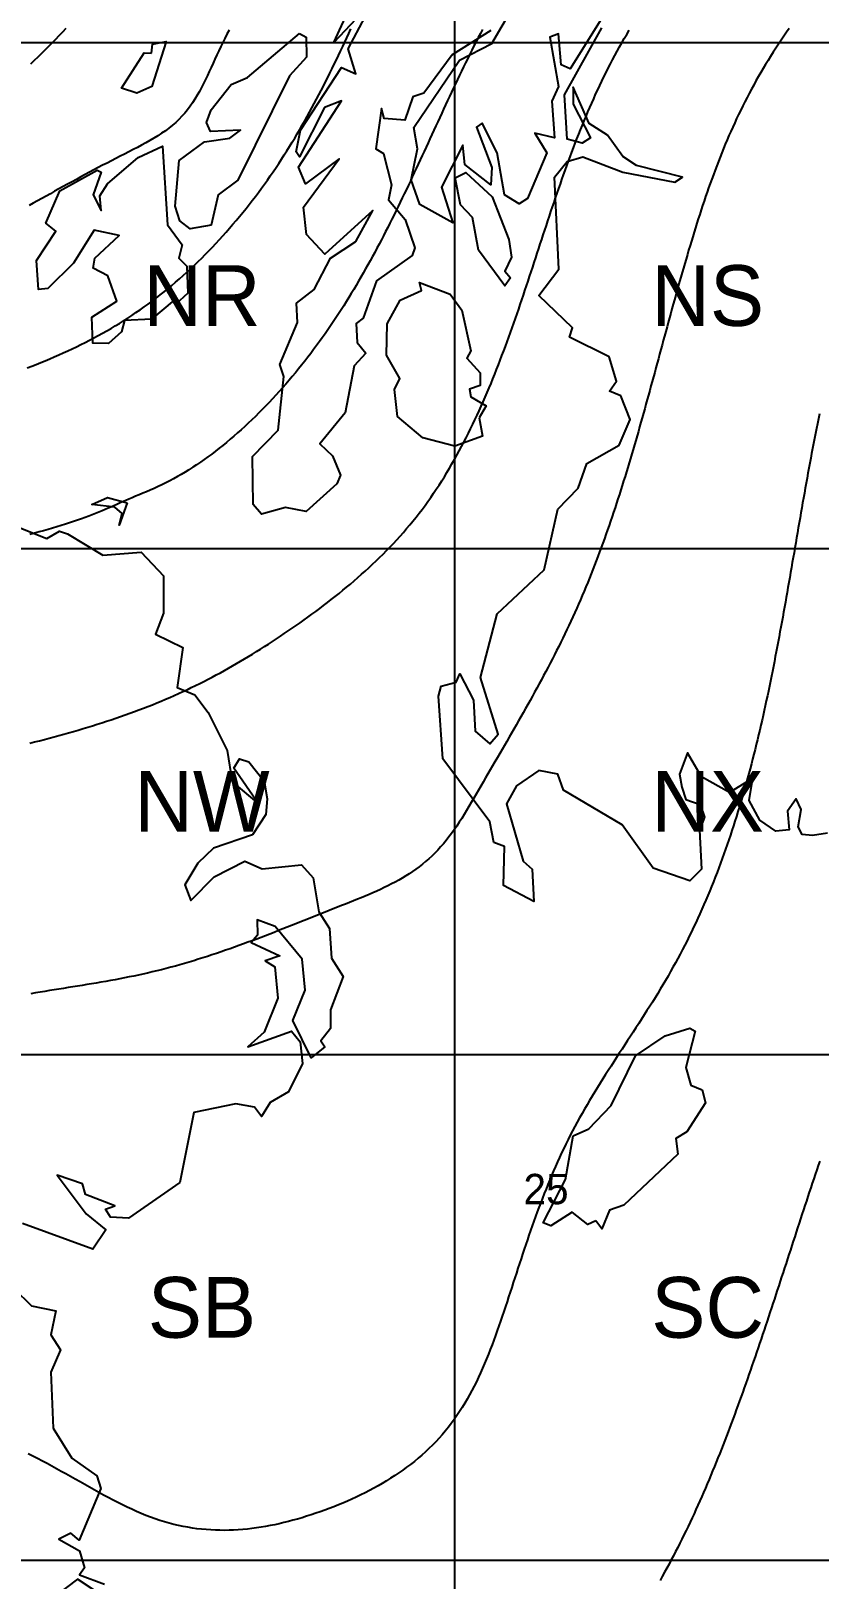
# Model space of a CAD drawing. Header units: metres. Extents: x -206260 to 760000, y -120000 to 1300000.
# Drawn here: x 116186 to 272024, y 396300 to 702300 of the extents above; entities that cross this region are included whole.
import ezdxf
from ezdxf.enums import TextEntityAlignment as Align

# ---------------------------------------------------------------- set-up
doc = ezdxf.new("R2010")
doc.units = ezdxf.units.M
for name, color, linetype in [('COASTLINE', 9, 'Continuous'), ('ISO_HALF', 8, 'Continuous'), ('ISO_LABELS', 7, 'Continuous'), ('ISO_WHOLE', 7, 'Continuous'), ('OS_GRID_100KM', 5, 'Continuous')]:
    doc.layers.add(name, color=color, linetype=linetype)

msp = doc.modelspace()

# ---------------------------------------------------------------- linework, layer by layer
at = {"layer": 'COASTLINE'}
for points in [[(180400, 704600), (176100, 700000), (179900, 708300)], [(207100, 702400), (199500, 697600), (193900, 690000), (191700, 689300), (190100, 684700), (186000, 685000), (185500, 687000), (184400, 679000), (185900, 678100), (187500, 671900), (186900, 668900), (190200, 665000), (192100, 659400), (191600, 657900), (184500, 652900), (181900, 645500), (180500, 644500), (180700, 640700), (182400, 638600), (180100, 636100), (178300, 626800), (173300, 620700), (175800, 618300), (177400, 614500), (176700, 612800), (170600, 607300), (166500, 608100), (161800, 606800), (160100, 608700), (160000, 618200), (165100, 623400), (166200, 634000), (165400, 636400), (168900, 644700), (168700, 648500), (172200, 651200), (175400, 657400), (180400, 660700), (183800, 666800), (174300, 658200), (170700, 662100), (170100, 667500), (177100, 677000), (170500, 672100), (169100, 675400), (177600, 688500), (174200, 687200), (169300, 677400), (168600, 678400), (169500, 682700), (177600, 695100), (180400, 693800), (178900, 698800), (182300, 705100)], [(229200, 705000), (222800, 694800), (221000, 695600), (220500, 701700), (218800, 701100), (220500, 691300), (219200, 688400), (219700, 681200), (215800, 682100), (218200, 678200), (214400, 669200), (212700, 668100), (209800, 669900), (208400, 678200), (205400, 684100), (204300, 683300), (207300, 675300), (207100, 671900), (202000, 675900), (201600, 679700), (197400, 671400), (199600, 664400), (193100, 668000), (191400, 672900), (192600, 679000), (191900, 683200), (200900, 696500), (207300, 699800), (211400, 706800)], [(273700, 543700), (270700, 543300), (268700, 543500), (267900, 545000), (268500, 548400), (267500, 550500), (265800, 548100), (266100, 544400), (263500, 544100), (260300, 546300), (258200, 550200), (258900, 554600), (254300, 551800), (248800, 554900), (246000, 559600), (244400, 555400), (244900, 552800), (245700, 550400), (248500, 549400), (249400, 546900), (248400, 544300), (248800, 536600), (246500, 534300), (239200, 536800), (233100, 545400), (221500, 552200), (220400, 555400), (216600, 556100), (212200, 553100), (210200, 549500), (213500, 538200), (215300, 536600), (215600, 530200), (209600, 533400), (209800, 541100), (207700, 541900), (206900, 546000), (197600, 558400), (196800, 570800), (197300, 572800), (200300, 573600), (201000, 575200), (203700, 570000), (204000, 563900), (206900, 561400), (208600, 563300), (205100, 574500), (208400, 587100), (217700, 595800), (220400, 607800), (224400, 611900), (226100, 616800), (232500, 620400), (234700, 625500), (232800, 630200), (230600, 631100), (232000, 633100), (230500, 637900), (222700, 641800), (223300, 643600), (216600, 650000), (220600, 655200), (219700, 673400), (222200, 676500), (225300, 677400), (233200, 674400), (243500, 672400), (245000, 673400), (235900, 675700), (233200, 677500), (230200, 681700), (226600, 684000), (223400, 691200), (223400, 687800), (226800, 681200), (225200, 680100), (222200, 680900), (221700, 689700), (229100, 702900)], [(114200, 604000), (119300, 602000), (121800, 603400), (123400, 602900), (130400, 598700), (138000, 599300), (142400, 594600), (142400, 587200), (140800, 583100), (146200, 580400), (145100, 572500), (148600, 571100), (151200, 567600), (155000, 560100), (156000, 553900), (161200, 549500), (156300, 556600), (157400, 558400), (159300, 557800), (162300, 554000), (162900, 550500), (162600, 547400), (160000, 543400), (152300, 540800), (149200, 537800), (146600, 533500), (147800, 530400), (152400, 535100), (158500, 538200), (161900, 536700), (169700, 537500), (172000, 534900), (173100, 528200), (175200, 524900), (175600, 519000), (177900, 515400), (175400, 508800), (175400, 505100), (173500, 502700), (174300, 501500), (171600, 499300), (168000, 506700), (170400, 512700), (169800, 518800), (164500, 525300), (160900, 526600), (161000, 523600), (159700, 522100), (165400, 519500), (162500, 518500), (164400, 517300), (165000, 511100), (162300, 504400), (159100, 501500), (167700, 504600), (169400, 502500), (169900, 498200), (167100, 492600), (163500, 490500), (161800, 487700), (160400, 489600), (156700, 490200), (148400, 488500), (145600, 474700), (135500, 467600), (131900, 467800), (130900, 469400), (132800, 470100), (127000, 472300), (126400, 474400), (121400, 476100), (127100, 468500), (131000, 465300), (128400, 461500), (114500, 466600)], [(112800, 453700), (116300, 450300), (121100, 449300), (120100, 444600), (122000, 441600), (120100, 437200), (120600, 426100), (124300, 420200), (129200, 416700), (130000, 414200), (130000, 414200), (125700, 404000), (124100, 405400), (121700, 404200), (125800, 401900), (126800, 398500), (125800, 397100), (130700, 395300)], [(129900, 393300), (125400, 396300), (119400, 391700)]]:
    msp.add_lwpolyline(points, dxfattribs=at)
for points in [[(169300, 701800), (170600, 701100), (170700, 697100), (167300, 693400), (157100, 672800), (153200, 669900), (151800, 663900), (147700, 663200), (145600, 664800), (144700, 667700), (145500, 676700), (150500, 680400), (155500, 681100), (157600, 682700), (151700, 682400), (150900, 684200), (151800, 686700), (155800, 691700), (159000, 693100), (169300, 701800)], [(140000, 697900), (140200, 699700), (142900, 700200), (140100, 691300), (137100, 690000), (134100, 691000), (138600, 698000), (140000, 697900)], [(147000, 655800), (147200, 650500), (144800, 648200), (144500, 649100), (140000, 645300), (134700, 645100), (134100, 642800), (131500, 640500), (128400, 640600), (128200, 645700), (133200, 648900), (131400, 653900), (128500, 655400), (128800, 657400), (133600, 661900), (128700, 662900), (124600, 656400), (119500, 651400), (117700, 651200), (117300, 656900), (121100, 662700), (119100, 664300), (121900, 670700), (129300, 674800), (130100, 674400), (128500, 669900), (130100, 666800), (129800, 669700), (131300, 672100), (137400, 677300), (142200, 679500), (143200, 664000), (146100, 660000), (145400, 657400), (147000, 655800)], [(211000, 653500), (209900, 651900), (204700, 659000), (203500, 665400), (201100, 667900), (200100, 673300), (202200, 674300), (207400, 669500), (210700, 661100), (211200, 657600), (209900, 654800), (211000, 653500)], [(204800, 625800), (205500, 622200), (200000, 620200), (193700, 621900), (188700, 626100), (188100, 631400), (189100, 633600), (186500, 638200), (186600, 644400), (189200, 649100), (193400, 651000), (193000, 652600), (199100, 650300), (201400, 647100), (203200, 639100), (202400, 637600), (205000, 634700), (205000, 632200), (202900, 631500), (203200, 630000), (206200, 628200), (204800, 625800)], [(135200, 609000), (133600, 604600), (134200, 606900), (132800, 608200), (128200, 608700), (131300, 610100), (135200, 609000)], [(227900, 467100), (226300, 466400), (223200, 468800), (219000, 466100), (217500, 466700), (221900, 475300), (223400, 483900), (226500, 485300), (230900, 489900), (235700, 499700), (241600, 503700), (246500, 505200), (247500, 504600), (245700, 497400), (246700, 493900), (248900, 493000), (249600, 490400), (245900, 484700), (243700, 483400), (244100, 480300), (233400, 470200), (230600, 469200), (229100, 465500), (227900, 467100)]]:
    msp.add_lwpolyline(points, close=True, dxfattribs=at)
at = {"layer": 'ISO_HALF'}
for points in [[(155349.7, 702474.3), (154938.7, 701656.2), (154531.8, 700837.9), (154129.4, 700019.6), (153731.6, 699201), (153339, 698382.1), (152951.8, 697562.8), (152570.3, 696743.2), (152193.7, 695923.8), (151819.6, 695106.3), (151445.5, 694292.4), (151068.9, 693483.9), (150687.4, 692682.4), (150298.3, 691889.6), (149899.3, 691107.2), (149487.8, 690337), (149061.3, 689580.7), (148617.4, 688839.9), (148153.5, 688116.4), (147667.1, 687411.9), (147155.8, 686728), (146617, 686066.6), (146048.3, 685429.3), (145448, 684817.1), (144817.1, 684229), (144157.6, 683663), (143471.4, 683117.5), (142760.2, 682590.7), (142026, 682080.7), (141270.6, 681586), (140495.8, 681104.6), (139703.6, 680634.9), (138895.8, 680175), (138074.1, 679723.2), (137240.6, 679277.8), (136397, 678836.9), (135545.2, 678398.9), (134687.1, 677961.9), (133824.5, 677524.3), (132959.2, 677084.1), (132093, 676640), (131226.4, 676191.7), (130359.6, 675739.7), (129492.8, 675284.3), (128626.3, 674825.6), (127760.3, 674364.2), (126894.9, 673900.3), (126030.4, 673434.3), (125167, 672966.4), (124304.9, 672497), (123444.4, 672026.4), (122585.6, 671554.9), (121728.8, 671082.9), (120874.2, 670610.7), (120021.9, 670138.6), (119172.3, 669666.9), (118325.5, 669196), (117481.7, 668726.2), (116641.2, 668257.8), (115804.2, 667791.1)], [(205476, 702621.1), (205048.2, 701801.6), (204623.8, 700980.8), (204202.7, 700158.7), (203784.7, 699335.3), (203369.6, 698510.7), (202957.5, 697685), (202548, 696858.1), (202141.1, 696030.1), (201736.6, 695201.2), (201334.4, 694371.3), (200934.3, 693540.5), (200536.2, 692708.9), (200139.9, 691876.4), (199745.4, 691043.2), (199352.4, 690209.3), (198960.8, 689374.8), (198570.5, 688539.7), (198181.4, 687704), (197793.2, 686867.9), (197405.9, 686031.4), (197019.2, 685194.4), (196633.2, 684357.1), (196247.5, 683519.6), (195862.1, 682681.8), (195476.9, 681843.9), (195091.6, 681005.8), (194706.2, 680167.7), (194320.5, 679329.6), (193934.3, 678491.5), (193547.6, 677653.5), (193160.1, 676815.7), (192771.8, 675978), (192382.5, 675140.6), (191992, 674303.5), (191600.2, 673466.7), (191207, 672630.4), (190812.2, 671794.5), (190415.6, 670959.1), (190017.2, 670124.3), (189616.8, 669290.1), (189214.2, 668456.6), (188809.4, 667623.8), (188402, 666791.7), (187992.2, 665960.5), (187579.5, 665130.2), (187164.1, 664300.8), (186745.6, 663472.3), (186323.9, 662644.9), (185899, 661818.6), (185470.6, 660993.5), (185038.6, 660169.5), (184602.9, 659346.7), (184163.3, 658525.3), (183719.8, 657705.2), (183272, 656886.5), (182820, 656069.3), (182363.6, 655253.5), (181902.5, 654439.3), (181436.7, 653626.8), (180966.1, 652815.9), (180490.4, 652006.7), (180009.6, 651199.2), (179523.5, 650393.6), (179032, 649589.9), (178534.9, 648788), (178032, 647988.2), (177523.3, 647190.4), (177008.6, 646394.6), (176487.7, 645601), (175960.5, 644809.6), (175426.9, 644020.4), (174886.7, 643233.5), (174339.8, 642449), (173786, 641666.8), (173225.2, 640887.1), (172657.2, 640109.9), (172082, 639335.2), (171499.3, 638563.2), (170909.1, 637793.8), (170311.5, 637027.5), (169706.6, 636264.5), (169094.7, 635505.2), (168475.9, 634750), (167850.2, 633999), (167217.9, 633252.7), (166579.2, 632511.3), (165934.1, 631775.3), (165282.8, 631044.9), (164625.5, 630320.4), (163962.3, 629602.2), (163293.4, 628890.7), (162618.9, 628186.1), (161939, 627488.7), (161253.7, 626798.9), (160563.4, 626117.1), (159868.1, 625443.4), (159167.9, 624778.4), (158463.1, 624122.2), (157753.8, 623475.3), (157040.1, 622837.9), (156322.1, 622210.3), (155600.1, 621593), (154874.2, 620986.2), (154144.5, 620390.2), (153411.2, 619805.4), (152674.4, 619232.2), (151934.3, 618670.7), (151191, 618121.4), (150444.7, 617584.6), (149695.6, 617060.6), (148943.7, 616549.7), (148189.3, 616052.3), (147432.4, 615568.6), (146673.3, 615099.1), (145912.1, 614644), (145148.9, 614203.7), (144383.9, 613778.4), (143617.3, 613368.6), (142849.1, 612974.5), (142079.7, 612596.5), (141310.8, 612234), (140545.5, 611886), (139786.9, 611551.4), (139037.9, 611229.1), (138301.8, 610918.1), (137581.6, 610617.3), (136880.4, 610325.6), (136201.2, 610041.8), (135547.1, 609765.1), (134919.2, 609494.2), (134312.9, 609228.3), (133723.1, 608966.5), (133144.5, 608707.8), (132571.8, 608451.5), (131999.7, 608196.5), (131423.1, 607941.9), (130836.5, 607687), (130235.7, 607431.1), (129616.8, 607173.8), (128976, 606914.9), (128309.7, 606654), (127617.3, 606391.3), (126900.2, 606127.3), (126159.7, 605862.4), (125397.5, 605597.2), (124614.7, 605332.1), (123812.9, 605067.7), (122993.4, 604804.4), (122157.7, 604542.7), (121307.1, 604283.2), (120443.1, 604026.2), (119567.1, 603772.4), (118680.5, 603522.1), (117784.7, 603275.9), (116881.1, 603034.3), (115971.1, 602797.7)], [(266122.7, 702811.7), (265576.9, 702029.3), (265037.4, 701244.1), (264504.2, 700456.4), (263977.4, 699665.9), (263457.2, 698872.7), (262943.7, 698076.8), (262437.1, 697278.3), (261937.6, 696477), (261445.1, 695673.1), (260960, 694866.4), (260482.4, 694057), (260012.3, 693245), (259549.9, 692430.2), (259095.4, 691612.6), (258648.8, 690792.4), (258209.9, 689969.6), (257778.6, 689144.1), (257354.7, 688316.1), (256938.1, 687485.5), (256528.6, 686652.5), (256126.1, 685817.1), (255730.3, 684979.3), (255341.2, 684139.2), (254958.6, 683296.8), (254582.3, 682452.2), (254212.2, 681605.4), (253848.1, 680756.4), (253489.9, 679905.4), (253137.3, 679052.4), (252790.3, 678197.4), (252448.7, 677340.4), (252112.3, 676481.5), (251781, 675620.8), (251454.7, 674758.3), (251133, 673894), (250816, 673028), (250503.4, 672160.4), (250195.2, 671291.1), (249891, 670420.3), (249590.9, 669548), (249294.5, 668674.2), (249001.8, 667799), (248712.7, 666922.4), (248426.8, 666044.5), (248144.2, 665165.3), (247864.6, 664284.9), (247587.9, 663403.3), (247314, 662520.6), (247042.5, 661636.8), (246773.5, 660751.9), (246506.8, 659866.1), (246242.2, 658979.3), (245979.5, 658091.6), (245718.5, 657203), (245459.3, 656313.7), (245201.6, 655423.5), (244945.4, 654532.7), (244690.6, 653641.1), (244437.2, 652748.8), (244184.9, 651856), (243933.9, 650962.5), (243684, 650068.5), (243435, 649173.9), (243187, 648278.9), (242939.9, 647383.4), (242693.5, 646487.4), (242447.8, 645591.1), (242202.7, 644694.4), (241958.1, 643797.4), (241714, 642900.2), (241470.3, 642002.7), (241226.8, 641104.9), (240983.5, 640207), (240740.4, 639309), (240497.3, 638410.8), (240254.2, 637512.6), (240011, 636614.3), (239767.5, 635716), (239523.8, 634817.8), (239279.8, 633919.6), (239035.3, 633021.5), (238790.3, 632123.6), (238544.7, 631225.8), (238298.4, 630328.3), (238051.3, 629431), (237803.5, 628533.9), (237554.7, 627637.2), (237304.9, 626740.8), (237054, 625844.8), (236801.9, 624949.2), (236548.7, 624054.1), (236294.1, 623159.5), (236038.1, 622265.3), (235780.6, 621371.8), (235521.6, 620478.8), (235260.9, 619586.4), (234998.5, 618694.8), (234734.3, 617803.8), (234468.2, 616913.5), (234200.2, 616024), (233930.1, 615135.3), (233657.9, 614247.5), (233383.5, 613360.5), (233106.8, 612474.4), (232827.7, 611589.3), (232546.2, 610705.1), (232262.2, 609822), (231975.6, 608939.9), (231686.3, 608058.9), (231394.2, 607179), (231099.3, 606300.2), (230801.4, 605422.7), (230500.6, 604546.3), (230196.6, 603671.2), (229889.5, 602797.4), (229579.1, 601925), (229265.5, 601053.8), (228948.4, 600184.1), (228627.8, 599315.9), (228303.6, 598449), (227975.8, 597583.7), (227644.3, 596719.9), (227309, 595857.7), (226969.8, 594997.1), (226626.6, 594138.2), (226279.3, 593280.9), (225927.9, 592425.3), (225572.3, 591571.5), (225212.5, 590719.4), (224848.2, 589869.2), (224479.5, 589020.8), (224106.3, 588174.3), (223728.4, 587329.7), (223345.9, 586487.1), (222958.7, 585646.4), (222567, 584807.6), (222170.9, 583970.7), (221770.5, 583135.5), (221366, 582302.1), (220957.5, 581470.4), (220545.1, 580640.3), (220128.9, 579811.8), (219709.2, 578984.8), (219285.9, 578159.3), (218859.2, 577335.3), (218429.3, 576512.6), (217996.3, 575691.3), (217560.4, 574871.3), (217121.5, 574052.5), (216680, 573234.9), (216235.8, 572418.4), (215789.2, 571603), (215340.2, 570788.6), (214889, 569975.3), (214435.8, 569162.8), (213980.6, 568351.2), (213523.5, 567540.5), (213064.8, 566730.6), (212604.5, 565921.3), (212142.7, 565112.8), (211679.7, 564304.9), (211215.4, 563497.6), (210750.1, 562690.8), (210283.9, 561884.4), (209816.9, 561078.5), (209349.2, 560273), (208881, 559467.8), (208412.3, 558662.9), (207943.4, 557858.2), (207474.3, 557053.7), (207005.2, 556249.3), (206536.2, 555445), (206067.4, 554640.7), (205599, 553836.4), (205131.1, 553032), (204663.7, 552227.5), (204197.2, 551422.8), (203731.3, 550618.2), (203265, 549815.2), (202797.2, 549015.9), (202326.6, 548222.1), (201851.9, 547435.7), (201371.9, 546658.9), (200885.3, 545893.4), (200391, 545141.3), (199887.6, 544404.5), (199373.8, 543684.9), (198848.6, 542984.6), (198310.8, 542305), (197760.5, 541646.3), (197198.1, 541008.2), (196623.6, 540390.5), (196037.6, 539793.1), (195440.1, 539215.6), (194831.6, 538657.9), (194212.2, 538119.6), (193582.2, 537600.7), (192942, 537100.8), (192291.7, 536619.6), (191631.7, 536156.2), (190962.2, 535709.7), (190283.5, 535279), (189595.8, 534863), (188899.3, 534460.9), (188194.4, 534071.6), (187481.3, 533694.2), (186760.3, 533327.5), (186031.6, 532970.7), (185295.4, 532622.6), (184552.1, 532282.4), (183801.9, 531949), (183045, 531621.4), (182281.7, 531298.6), (181512.3, 530979.6), (180737.1, 530663.4), (179956.2, 530349.1), (179169.9, 530035.5), (178378.5, 529721.7), (177582.3, 529406.8), (176781.5, 529089.7), (175976.4, 528769.7), (175166.9, 528447.1), (174353.2, 528122.2), (173535.4, 527795.1), (172713.6, 527466.1), (171887.7, 527135.5), (171058, 526803.5), (170224.5, 526470.5), (169387.2, 526136.5), (168546.2, 525802), (167701.7, 525467.1), (166853.7, 525132.2), (166002.2, 524797.4), (165147.4, 524463), (164289.4, 524129.3), (163428.1, 523796.5), (162563.8, 523464.9), (161696.4, 523134.7), (160826.1, 522806.3), (159952.9, 522479.7), (159076.9, 522155.4), (158198.2, 521833.6), (157316.9, 521514.4), (156433, 521198.2), (155546.6, 520885.3), (154657.8, 520575.8), (153766.8, 520270.1), (152873.4, 519968.3), (151978, 519670.8), (151080.4, 519377.8), (150180.8, 519089.5), (149279.3, 518806.2), (148376, 518528.2), (147470.9, 518255.7), (146564.1, 517989), (145655.7, 517728.3), (144745.8, 517473.9), (143834.4, 517226), (142921.7, 516984.9), (142007.6, 516750.9), (141092.4, 516524.2), (140176, 516304.7), (139258.5, 516092.2), (138340, 515886.4), (137420.5, 515686.8), (136500.1, 515493.1), (135578.9, 515304.9), (134656.9, 515121.9), (133734.2, 514943.7), (132810.9, 514770), (131886.9, 514600.4), (130962.4, 514434.5), (130037.4, 514272), (129112, 514112.5), (128186.3, 513955.7), (127260.2, 513801.3), (126334, 513648.7), (125407.5, 513497.8), (124480.9, 513348.1), (123554.3, 513199.3), (122627.7, 513051), (121701.1, 512902.8), (120774.7, 512754.5), (119848.4, 512605.6), (118922.4, 512455.8), (117996.7, 512304.7), (117071.4, 512152), (116146.5, 511997.3)], [(272162.8, 478917.5), (271865.1, 478040.9), (271568.5, 477164), (271272.9, 476286.7), (270978.3, 475408.9), (270684.5, 474530.8), (270391.6, 473652.4), (270099.4, 472773.6), (269808, 471894.5), (269517.3, 471015.1), (269227.2, 470135.5), (268937.7, 469255.6), (268648.7, 468375.5), (268360.2, 467495.2), (268072.1, 466614.8), (267784.4, 465734.1), (267497, 464853.4), (267209.8, 463972.5), (266922.9, 463091.5), (266636.2, 462210.5), (266349.5, 461329.4), (266062.9, 460448.3), (265776.4, 459567.1), (265489.7, 458686), (265203, 457804.9), (264916.1, 456923.9), (264629.1, 456043), (264341.7, 455162.1), (264054.1, 454281.4), (263766.1, 453400.8), (263477.7, 452520.3), (263188.9, 451640.1), (262899.5, 450760), (262609.6, 449880.2), (262319, 449000.6), (262027.8, 448121.3), (261735.8, 447242.3), (261443.1, 446363.6), (261149.6, 445485.2), (260855.1, 444607.1), (260559.8, 443729.5), (260263.5, 442852.2), (259966.1, 441975.3), (259667.6, 441098.9), (259368.1, 440222.9), (259067.3, 439347.5), (258765.3, 438472.5), (258462, 437598), (258157.3, 436724.1), (257851.2, 435850.7), (257543.7, 434977.9), (257234.7, 434105.8), (256924.2, 433234.2), (256612, 432363.3), (256298.2, 431493.1), (255982.6, 430623.6), (255665.2, 429754.8), (255346, 428886.8), (255024.7, 428019.6), (254701.4, 427153.2), (254375.9, 426287.7), (254048.3, 425423.1), (253718.4, 424559.5), (253386, 423696.8), (253051.3, 422835.2), (252714, 421974.6), (252374.1, 421115.1), (252031.6, 420256.7), (251686.3, 419399.5), (251338.1, 418543.4), (250987.1, 417688.6), (250633, 416835), (250275.9, 415982.7), (249915.6, 415131.7), (249552.1, 414282.1), (249185.3, 413433.9), (248815, 412587.1), (248441.4, 411741.8), (248064.2, 410897.9), (247683.3, 410055.6), (247298.8, 409214.9), (246910.5, 408375.7), (246518.3, 407538.2), (246122.2, 406702.3), (245722.1, 405868.2), (245317.9, 405035.7), (244909.6, 404205.1), (244496.9, 403376.2), (244080, 402549.2), (243658.6, 401724.1), (243232.8, 400900.8), (242802.4, 400079.5), (242367.4, 399260.2), (241927.6, 398442.9), (241483.1, 397627.6), (241033.7, 396814.4), (240579.3, 396003.4)]]:
    msp.add_lwpolyline(points, dxfattribs=at)
at = {"layer": 'ISO_WHOLE'}
for points in [[(115431.3, 635700), (116334.3, 636045.2), (117234.5, 636396.6), (118131.7, 636754.5), (119025.8, 637119), (119916.9, 637490.4), (120804.8, 637868.8), (121689.4, 638254.3), (122570.7, 638647.2), (123448.5, 639047.6), (124322.8, 639455.7), (125193.5, 639871.6), (126060.5, 640295.7), (126923.7, 640727.9), (127783.1, 641168.6), (128638.5, 641617.9), (129490, 642075.9), (130337.3, 642542.8), (131180.5, 643018.9), (132019.4, 643504.2), (132853.9, 643999.1), (133684, 644503.5), (134509.6, 645017.8), (135330.6, 645542.1), (136146.9, 646076.5), (136958.5, 646621.3), (137765.2, 647176.6), (138567, 647742.7), (139363.7, 648319.5), (140155.4, 648906.9), (140942, 649504.8), (141723.3, 650112.8), (142499.3, 650730.9), (143269.9, 651358.7), (144035, 651996), (144794.7, 652642.7), (145548.7, 653298.4), (146297, 653963.1), (147039.6, 654636.4), (147776.4, 655318.1), (148507.3, 656008.1), (149232.2, 656706.1), (149951, 657411.9), (150663.7, 658125.3), (151370.2, 658846), (152070.5, 659573.9), (152764.4, 660308.7), (153451.9, 661050.1), (154132.9, 661798.1), (154807.3, 662552.3), (155475, 663312.6), (156136.1, 664078.7), (156790.4, 664850.4), (157437.8, 665627.6), (158078.2, 666409.8), (158711.7, 667197.1), (159338, 667989), (159957.2, 668785.5), (160569.1, 669586.3), (161173.8, 670391.2), (161771, 671199.9), (162360.8, 672012.3), (162943.1, 672828.1), (163517.7, 673647.1), (164084.7, 674469.1), (164643.9, 675293.9), (165195.5, 676121.4), (165739.6, 676951.4), (166276.3, 677783.9), (166806, 678618.9), (167328.6, 679456.3), (167844.5, 680295.9), (168353.8, 681137.8), (168856.6, 681981.8), (169353.2, 682827.8), (169843.7, 683675.9), (170328.2, 684525.9), (170807, 685377.8), (171280.2, 686231.4), (171748, 687086.8), (172210.6, 687943.8), (172668.1, 688802.3), (173120.7, 689662.3), (173568.6, 690523.8), (174012, 691386.6), (174451, 692250.7), (174885.7, 693115.9), (175316.5, 693982.3), (175743.5, 694849.7), (176166.7, 695718.2), (176586.4, 696587.5), (177002.9, 697457.6), (177416.1, 698328.5), (177826.4, 699200.1), (178233.8, 700072.3), (178638.7, 700945.1), (179041, 701818.3), (179441.1, 702691.9)], [(115948, 561509.6), (116916.5, 561757.4), (117883.2, 562008), (118847.9, 562261.4), (119810.6, 562517.8), (120771.1, 562777.2), (121729.3, 563039.9), (122684.9, 563305.7), (123638, 563575), (124588.3, 563847.7), (125535.7, 564124.1), (126480.1, 564404.1), (127421.3, 564687.9), (128359.2, 564975.5), (129293.7, 565267.2), (130224.7, 565563), (131151.9, 565863), (132075.3, 566167.3), (132994.8, 566476), (133910.1, 566789.2), (134821.2, 567107), (135727.9, 567429.6), (136630.1, 567757), (137527.6, 568089.3), (138420.4, 568426.6), (139308.2, 568769.1), (140191, 569116.9), (141068.6, 569469.9), (141940.8, 569828.4), (142807.6, 570192.5), (143668.9, 570562.2), (144524.9, 570937.5), (145375.8, 571318.4), (146221.7, 571704.9), (147062.8, 572097), (147899.3, 572494.7), (148731.4, 572898), (149559.3, 573306.9), (150383.1, 573721.4), (151203.1, 574141.4), (152019.3, 574567), (152832, 574998.2), (153641.4, 575434.9), (154447.6, 575877.2), (155250.9, 576325), (156051.3, 576778.4), (156849.2, 577237.3), (157644.6, 577701.7), (158437.7, 578171.7), (159228.7, 578647.2), (160017.9, 579128.2), (160805.3, 579614.7), (161591.2, 580106.7), (162375.7, 580604.3), (163159.1, 581107.3), (163941.4, 581615.8), (164723, 582129.8), (165503.9, 582649.3), (166284.3, 583174.2), (167064.4, 583704.7), (167844.5, 584240.6), (168624.2, 584782), (169403.4, 585329), (170181.8, 585881.6), (170959.1, 586440), (171734.9, 587004.1), (172509.1, 587574.1), (173281.3, 588150), (174051.2, 588731.9), (174818.6, 589319.9), (175583.2, 589914), (176344.6, 590514.3), (177102.6, 591120.8), (177857, 591733.7), (178607.3, 592353), (179353.4, 592978.7), (180094.9, 593611), (180831.6, 594249.9), (181563.2, 594895.5), (182289.3, 595547.8), (183009.8, 596206.9), (183724.3, 596872.9), (184432.5, 597545.8), (185134.2, 598225.7), (185829, 598912.7), (186516.7, 599606.9), (187196.9, 600308.3), (187869.5, 601017), (188534.1, 601733), (189190.4, 602456.5), (189838.1, 603187.4), (190477, 603925.9), (191106.8, 604672), (191727.2, 605425.8), (192337.8, 606187.4), (192938.7, 606956.7), (193529.8, 607733.5), (194111.4, 608517.7), (194683.7, 609309), (195246.7, 610107.3), (195800.7, 610912.3), (196345.8, 611723.8), (196882.1, 612541.7), (197409.9, 613365.7), (197929.1, 614195.7), (198440.1, 615031.4), (198943, 615872.7), (199437.9, 616719.3), (199925, 617571), (200404.4, 618427.7), (200876.2, 619289.2), (201340.8, 620155.2), (201798.1, 621025.5), (202248.4, 621900), (202691.8, 622778.5), (203128.4, 623660.7), (203558.5, 624546.5), (203982.1, 625435.6), (204399.5, 626327.8), (204810.8, 627223), (205216.1, 628121), (205615.5, 629021.6), (206009.4, 629924.4), (206397.7, 630829.5), (206780.7, 631736.5), (207158.5, 632645.3), (207531.3, 633555.6), (207899.2, 634467.3), (208262.3, 635380.1), (208620.9, 636294), (208975.1, 637208.6), (209325.1, 638124.2), (209671, 639040.4), (210013, 639957.4), (210351.4, 640875), (210686.1, 641793.1), (211017.5, 642711.8), (211345.7, 643631), (211670.9, 644550.6), (211993.2, 645470.5), (212312.8, 646390.7), (212629.9, 647311.1), (212944.7, 648231.8), (213257.2, 649152.5), (213567.8, 650073.3), (213876.6, 650994.2), (214183.7, 651914.9), (214489.3, 652835.6), (214793.6, 653756.1), (215096.7, 654676.3), (215398.9, 655596.3), (215700.2, 656516), (216001, 657435.2), (216301.2, 658354), (216601.2, 659272.3), (216901.1, 660190), (217201, 661107), (217501.1, 662023.4), (217801.7, 662939.1), (218102.8, 663853.9), (218404.6, 664767.9), (218707.4, 665681), (219011.2, 666593.1), (219316.3, 667504.2), (219622.8, 668414.1), (219930.9, 669323), (220240.8, 670230.6), (220552.6, 671137), (220866.5, 672042), (221182.7, 672945.7), (221501.3, 673847.9), (221822.6, 674748.7), (222146.7, 675647.9), (222473.7, 676545.5), (222803.9, 677441.4), (223137.4, 678335.6), (223474.3, 679228), (223815, 680118.6), (224159.4, 681007.3), (224507.8, 681894.1), (224860.4, 682778.8), (225217.3, 683661.5), (225578.8, 684542), (225944.9, 685420.4), (226315.9, 686296.5), (226691.8, 687170.3), (227073, 688041.8), (227459.6, 688910.9), (227851.6, 689777.4), (228249.4, 690641.5), (228653.1, 691503), (229062.8, 692361.8), (229478.7, 693217.9), (229901.1, 694071.3), (230329.9, 694921.9), (230765.3, 695769.6), (231207.1, 696614.7), (231655.2, 697457), (232109.6, 698296.6), (232570.1, 699133.5), (233036.7, 699967.9), (233509.2, 700799.6), (233987.6, 701628.8), (234471.9, 702455.5)], [(116151.5, 695823.3), (116872.2, 696498.1), (117588.1, 697180.7), (118299.5, 697870.8), (119006.5, 698568), (119709.4, 699272), (120408.2, 699982.5), (121103.2, 700699.1), (121794.5, 701421.7), (122482.4, 702149.8), (123167, 702883.1)], [(272082, 626624.3), (271884, 625649), (271688.2, 624673.1), (271494.3, 623696.6), (271302.5, 622719.5), (271112.5, 621742), (270924.3, 620763.9), (270737.8, 619785.4), (270553, 618806.4), (270369.7, 617827), (270187.9, 616847.3), (270007.5, 615867.1), (269828.4, 614886.7), (269650.5, 613905.9), (269473.8, 612924.9), (269298.1, 611943.6), (269123.5, 610962.1), (268949.7, 609980.4), (268776.7, 608998.5), (268604.5, 608016.5), (268433, 607034.4), (268262, 606052.2), (268091.5, 605069.9), (267921.5, 604087.6), (267751.8, 603105.3), (267582.3, 602123.1), (267413, 601140.8), (267243.8, 600158.7), (267074.6, 599176.6), (266905.3, 598194.7), (266735.8, 597212.9), (266566.2, 596231.3), (266396.2, 595250), (266225.8, 594268.9), (266054.9, 593288), (265883.5, 592307.4), (265711.4, 591327.2), (265538.6, 590347.3), (265365, 589367.8), (265190.5, 588388.7), (265015.1, 587410), (264838.6, 586431.8), (264660.9, 585454), (264482.1, 584476.8), (264301.9, 583500.1), (264120.4, 582524), (263937.4, 581548.4), (263752.9, 580573.5), (263566.8, 579599.3), (263378.9, 578625.7), (263189.3, 577652.8), (262997.8, 576680.6), (262804.4, 575709.2), (262608.9, 574738.6), (262411.4, 573768.8), (262211.6, 572799.8), (262009.6, 571831.7), (261805.2, 570864.5), (261598.4, 569898.2), (261389.1, 568932.8), (261177.1, 567968.5), (260962.5, 567005.1), (260745.2, 566042.8), (260525, 565081.5), (260301.8, 564121.3), (260075.7, 563162.2), (259846.5, 562204.2), (259614.1, 561247.4), (259378.5, 560291.8), (259139.5, 559337.4), (258897.2, 558384.3), (258651.3, 557432.4), (258401.9, 556481.8), (258148.8, 555532.6), (257891.9, 554584.7), (257631.3, 553638.2), (257366.7, 552693.1), (257098.2, 551749.4), (256825.6, 550807.2), (256548.9, 549866.5), (256267.9, 548927.3), (255982.7, 547989.7), (255693, 547053.6), (255398.9, 546119.2), (255100.2, 545186.3), (254796.9, 544255.1), (254488.9, 543325.6), (254176.1, 542397.8), (253858.4, 541471.7), (253535.8, 540547.4), (253208.1, 539624.9), (252875.3, 538704.2), (252537.3, 537785.3), (252194, 536868.3), (251845.4, 535953.2), (251491.3, 535040.1), (251131.7, 534128.9), (250766.4, 533219.6), (250395.5, 532312.4), (250018.8, 531407.2), (249636.3, 530504.1), (249247.8, 529603), (248853.3, 528704.1), (248452.7, 527807.3), (248046, 526912.7), (247632.9, 526020.3), (247213.6, 525130.1), (246787.8, 524242.2), (246355.5, 523356.5), (245916.6, 522473.1), (245471, 521592.1), (245018.7, 520713.4), (244559.6, 519837.2), (244093.6, 518963.3), (243620.5, 518091.9), (243140.4, 517222.9), (242653.2, 516356.5), (242158.7, 515492.5), (241657.5, 514631), (241149.9, 513771.6), (240636.3, 512914.4), (240117.2, 512059.2), (239593.1, 511205.8), (239064.4, 510354.1), (238531.6, 509504), (237995, 508655.2), (237455.2, 507807.7), (236912.6, 506961.4), (236367.6, 506116), (235820.7, 505271.5), (235272.3, 504427.7), (234722.8, 503584.4), (234172.8, 502741.6), (233622.6, 501899), (233072.8, 501056.6), (232523.7, 500214.2), (231975.8, 499371.7), (231429.5, 498528.8), (230885.3, 497685.6), (230343.7, 496841.7), (229805, 495997.2), (229269.8, 495151.9), (228738.4, 494305.5), (228211.3, 493458), (227689, 492609.3), (227171.9, 491759.1), (226660.5, 490907.4), (226155.2, 490054), (225656.4, 489198.8), (225164.6, 488341.6), (224680.2, 487482.3), (224203.8, 486620.7), (223735.6, 485756.8), (223276.2, 484890.3), (222825.9, 484021.2), (222384.6, 483149.4), (221951.9, 482274.9), (221527.5, 481397.9), (221111.2, 480518.2), (220702.6, 479636), (220301.6, 478751.1), (219907.8, 477863.8), (219520.8, 476973.9), (219140.5, 476081.4), (218766.6, 475186.5), (218398.7, 474289.1), (218036.6, 473389.2), (217680, 472486.9), (217328.5, 471582.1), (216982, 470674.9), (216640.1, 469765.3), (216302.6, 468853.4), (215969.1, 467939), (215639.3, 467022.3), (215313.1, 466103.3), (214990, 465182), (214669.9, 464258.3), (214352.4, 463332.4), (214037.2, 462404.3), (213724, 461473.8), (213412.6, 460541.2), (213102.7, 459606.3), (212794, 458669.3), (212486.1, 457730), (212178.9, 456788.6), (211872, 455845.1), (211565.2, 454899.4), (211258.1, 453951.6), (210950.4, 453002), (210641.5, 452050.9), (210330.9, 451099), (210018.1, 450146.7), (209702.5, 449194.7), (209383.5, 448243.5), (209060.6, 447293.6), (208733.3, 446345.6), (208401, 445400), (208063.2, 444457.3), (207719.3, 443518.1), (207368.8, 442582.9), (207011.1, 441652.3), (206645.6, 440726.8), (206271.9, 439806.9), (205889.4, 438893.2), (205497.5, 437986.3), (205095.8, 437086.6), (204683.5, 436194.8), (204260.3, 435311.3), (203825.5, 434436.7), (203378.6, 433571.6), (202919.1, 432716.4), (202446.3, 431871.8), (201959.9, 431038.2), (201459.1, 430216.2), (200943.6, 429406.4), (200412.6, 428609.3), (199865.7, 427825.4), (199302.4, 427055.2), (198722, 426299.4), (198124.1, 425558.4), (197508.3, 424832.7), (196874.9, 424122.3), (196224.6, 423427), (195557.9, 422746.6), (194875.4, 422081.2), (194177.6, 421430.5), (193465.1, 420794.4), (192738.3, 420172.9), (191998, 419565.7), (191244.6, 418972.8), (190478.7, 418394), (189700.8, 417829.3), (188911.5, 417278.5), (188111.4, 416741.4), (187300.9, 416218), (186480.8, 415708.1), (185651.4, 415211.7), (184813.5, 414728.5), (183967.4, 414258.5), (183113.9, 413801.5), (182253.3, 413357.5), (181386.4, 412926.2), (180513.6, 412507.7), (179635.5, 412101.7), (178752.7, 411708.1), (177865.7, 411326.8), (176975.1, 410957.7), (176081.3, 410600.7), (175185.1, 410255.6), (174286.9, 409922.4), (173387.2, 409600.8), (172486.8, 409290.9), (171586, 408992.3), (170685.3, 408705.2), (169785, 408429.8), (168884.8, 408166.5), (167984.7, 407915.7), (167084.7, 407677.7), (166184.8, 407453.1), (165284.8, 407242.2), (164384.7, 407045.4), (163484.4, 406863.1), (162584, 406695.8), (161683.3, 406543.7), (160782.3, 406407.4), (159880.9, 406287.1), (158979.1, 406183.4), (158076.9, 406096.6), (157174.1, 406027.2), (156270.7, 405975.4), (155366.6, 405941.8), (154461.9, 405926.8), (153556.4, 405930.6), (152650.2, 405953.8), (151743, 405996.7), (150834.9, 406059.8), (149925.9, 406143.4), (149015.8, 406247.9), (148104.7, 406373.8), (147192.4, 406521.5), (146278.9, 406691.2), (145364.2, 406883.6), (144448.2, 407098.9), (143530.8, 407337.5), (142612, 407599.9), (141691.7, 407886.4), (140769.9, 408197.5), (139846.7, 408532.7), (138922, 408890.6), (137996, 409269.7), (137068.8, 409668.7), (136140.6, 410086.1), (135211.4, 410520.5), (134281.3, 410970.5), (133350.4, 411434.6), (132419, 411911.4), (131486.9, 412399.5), (130554.5, 412897.5), (129621.7, 413403.8), (128688.7, 413917.2), (127755.5, 414436.1), (126822.4, 414959.2), (125889.3, 415485), (124956.5, 416012.1), (124024, 416539), (123091.9, 417064.3), (122160.3, 417586.7), (121229.3, 418104.6), (120299.1, 418616.7), (119369.7, 419121.4), (118441.3, 419617.5), (117514, 420103.4), (116587.8, 420577.8), (115662.9, 421039.1)]]:
    msp.add_lwpolyline(points, dxfattribs=at)
at = {"layer": 'OS_GRID_100KM'}
for p, q in [((200000, 0), (200000, 1300000)), ((0, 700000), (700000, 700000)), ((0, 600000), (700000, 600000)), ((0, 500000), (700000, 500000)), ((0, 400000), (700000, 400000))]:
    msp.add_line(p, q, dxfattribs=at)

# ---------------------------------------------------------------- texts
at = {"layer": 'ISO_LABELS'}
msp.add_text('25', height=6000, dxfattribs=at).set_placement((218036.6, 473389.2), align=Align.MIDDLE_CENTER)
at = {"layer": 'OS_GRID_100KM'}
for s, p in [('NR', (150000, 650000)), ('NS', (250000, 650000)), ('NW', (150000, 550000)), ('NX', (250000, 550000)), ('SB', (150000, 450000)), ('SC', (250000, 450000))]:
    msp.add_text(s, height=12000, dxfattribs=at).set_placement(p, align=Align.MIDDLE_CENTER)

doc.saveas('drawing.dxf')
